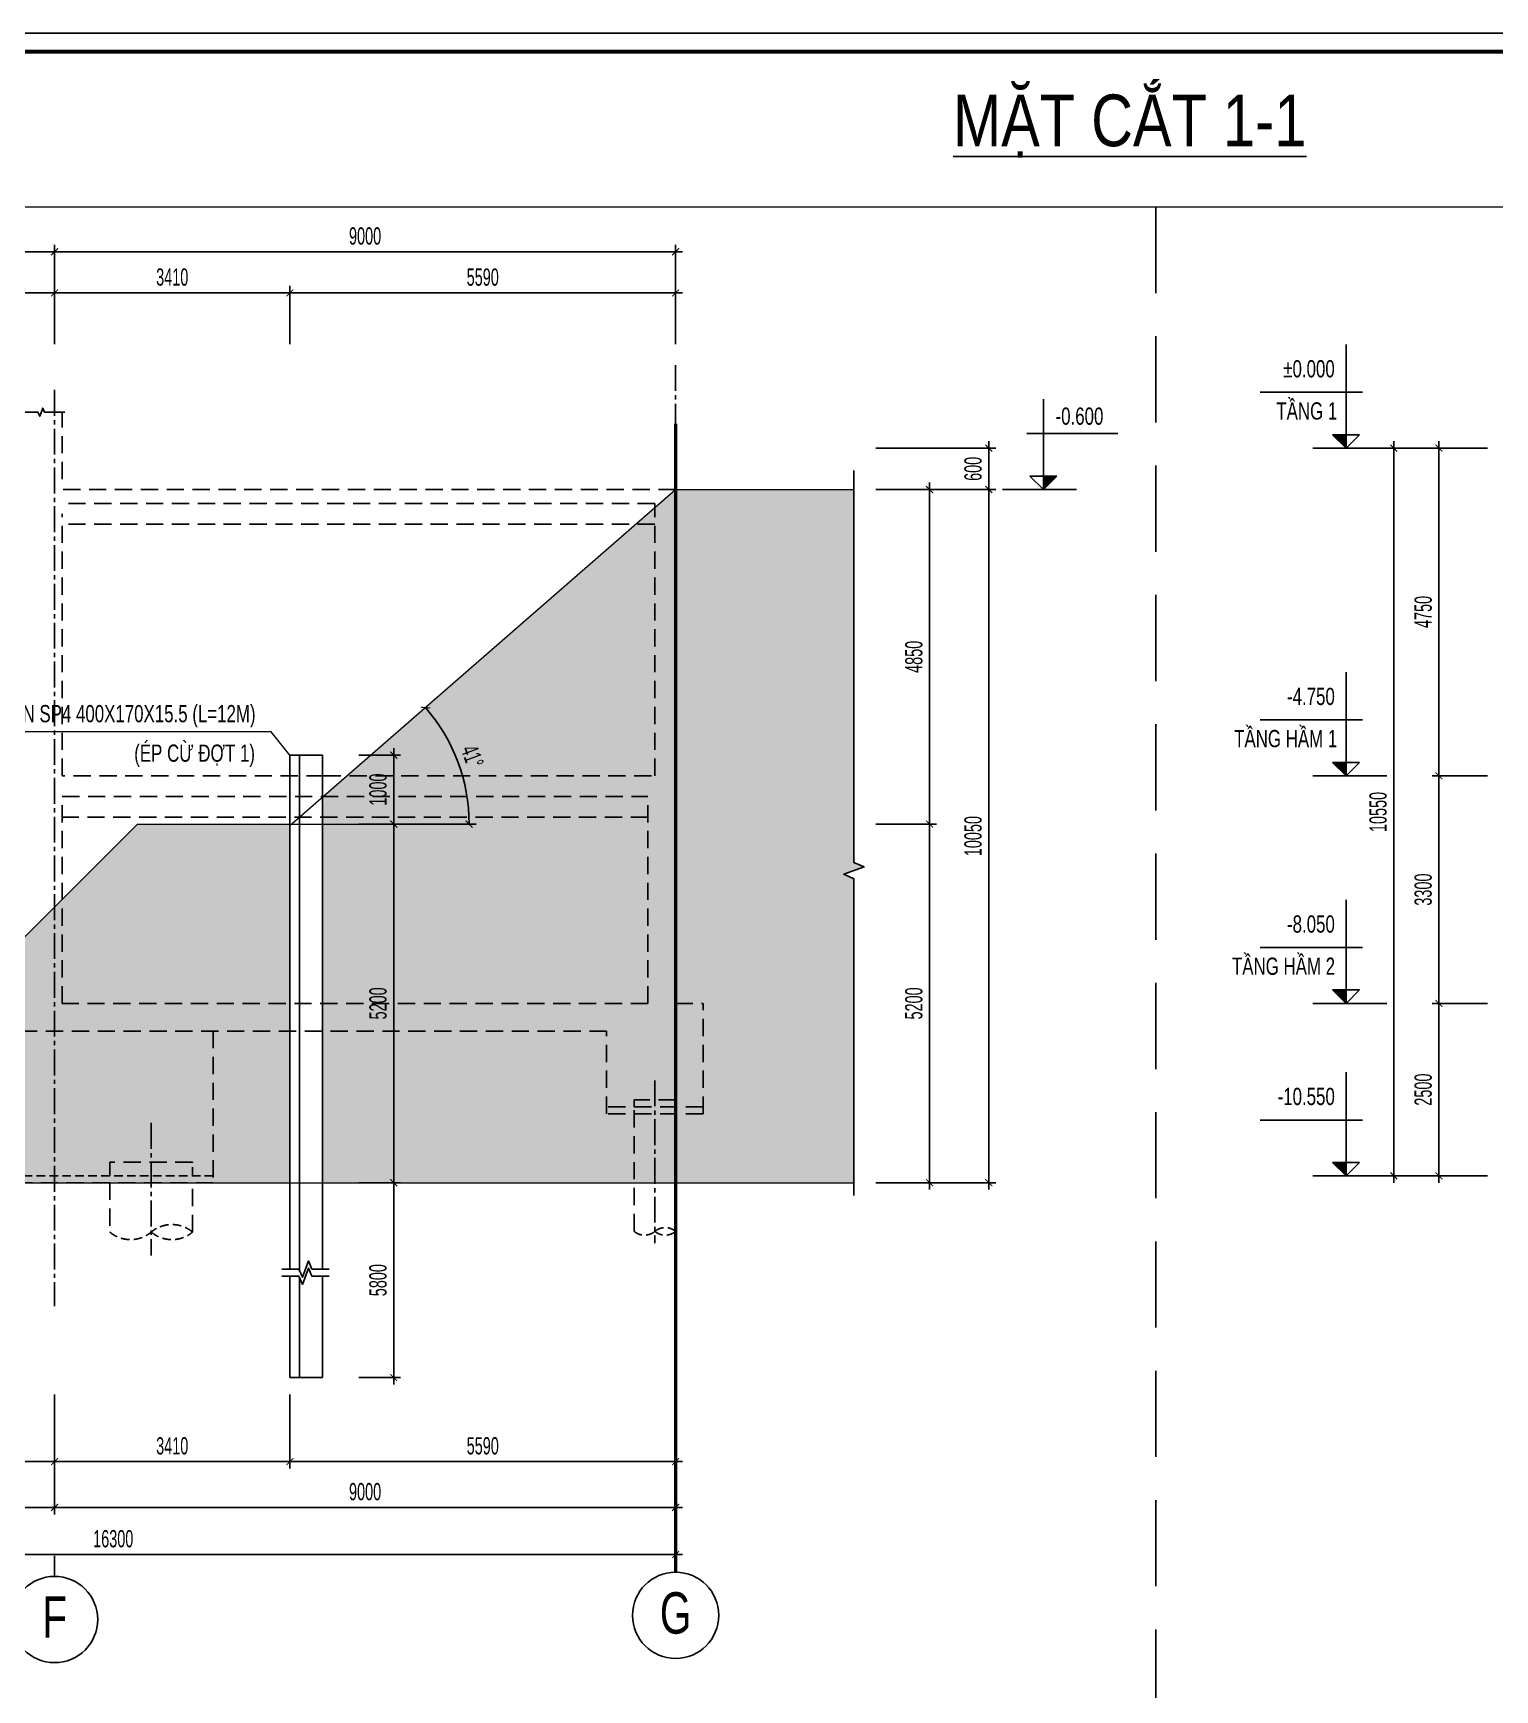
# Model space of a CAD drawing. Extents: x 71 to 3057337, y -14 to 345257.
# Drawn here: x 2942057 to 2984424, y 81399 to 129437 of the extents above; entities that cross this region are included whole.
import ezdxf
from ezdxf.enums import TextEntityAlignment as Align

# ---------------------------------------------------------------- set-up
doc = ezdxf.new("R2010")
doc.units = 0
doc.header["$LTSCALE"] = 1000
doc.header["$MEASUREMENT"] = 0
doc.header["$PDMODE"] = 3
for name, pattern in [('CENTER2', [1.125, 0.75, -0.125, 0.125, -0.125]), ('DASHED2', [0.375, 0.25, -0.125]), ('HIDDEN', [0.375, 0.25, -0.125])]:
    doc.linetypes.add(name, pattern=pattern)
doc.layers.get('0').update_dxf_attribs({"linetype": 'CONTINUOUS'})
doc.layers.get('Defpoints').update_dxf_attribs({"linetype": 'CONTINUOUS'})
doc.layers.add('A-WALL', color=4, linetype='CONTINUOUS', lineweight=9)
doc.layers.add('KCS_CHI', color=1, linetype='CONTINUOUS', lineweight=15)
for name, color, linetype in [('Border', 3, 'CONTINUOUS'), ('CDC-KHUNGTEN', 7, 'CONTINUOUS'), ('CDC.01.AXIS', 160, 'CENTER2'), ('CDC.02.DIM', 1, 'CONTINUOUS'), ('CDC.04.HIDDEN', 8, 'HIDDEN'), ('CDC.05.STEEL', 4, 'CONTINUOUS'), ('CDC.06.TEXT', 2, 'CONTINUOUS'), ('CDC.10.HATCH', 9, 'CONTINUOUS'), ('CDC.16.BIGTEXT', 6, 'CONTINUOUS'), ('CHI', 1, 'CONTINUOUS'), ('DAICOC', 8, 'HIDDEN'), ('DIM', 1, 'CONTINUOUS'), ('hiddend', 146, 'HIDDEN')]:
    doc.layers.add(name, color=color, linetype=linetype)
doc.styles.add('ARIAL', font='arial.ttf', dxfattribs={"width": 0.6})
doc.dimstyles.new('D-25', dxfattribs={"dimtxt": 500, "dimasz": 200, "dimexe": 200, "dimexo": 0, "dimgap": 200, "dimtad": 1, "dimdec": 0, "dimlfac": 0.5, "dimzin": 13, "dimdsep": 46, "dimtxsty": 'ARIAL', "dimblk": 'ARCHTICK', "dimcen": 0, "dimdle": 200, "dimclrd": 1, "dimclre": 1, "dimclrt": 2, "dimadec": 0, "dimazin": 0, "dimtfac": 1, "dimtdec": 0, "dimtix": 1, "dimtmove": 2, "dimatfit": 3, "dimldrblk": 'ARCHTICK', "dimfxl": 1, "dimtolj": 1, "dimtzin": 13, "dimarcsym": 0})

# ---------------------------------------------------------------- blocks, each defined once
blk = doc.blocks.new('_ARCHTICK')
at = {"color": 0, "linetype": 'ByBlock', "const_width": 0.15}
blk.add_lwpolyline([(-0.5, -0.5), (0.5, 0.5)], dxfattribs=at)
blk = doc.blocks.new('*D117')
at = {"layer": 'CDC.02.DIM', "color": 1, "lineweight": -2, "transparency": 16777216}
for p, q in [((2968040, 95903), (2968040, 106702)), ((2966485, 106502), (2968240, 106502)), ((2966485, 96103), (2968240, 96103))]:
    blk.add_line(p, q, dxfattribs=at)
at = {"layer": 'Defpoints', "color": 0, "transparency": 16777216}
for p in [(2966485, 106502), (2968040, 106502), (2966485, 96103)]:
    blk.add_point(p, dxfattribs=at)
at = {"layer": 'CDC.02.DIM', "color": 1, "lineweight": -2, "transparency": 16777216, "xscale": 200, "yscale": 200, "zscale": 200}
for p, rotation in [((2968040, 106502), 90), ((2968040, 96103), 270)]:
    blk.add_blockref('_ARCHTICK', p, dxfattribs=dict(at, rotation=rotation))
at = {"layer": 'CDC.02.DIM', "color": 2, "transparency": 16777216, "insert": (2967585, 101302), "char_height": 500, "attachment_point": 5, "rotation": 90, "style": 'ARIAL'}
blk.add_mtext('\\A1;5200', dxfattribs=at)
blk = doc.blocks.new('*D118')
at = {"layer": 'CDC.02.DIM', "color": 1, "lineweight": -2, "transparency": 16777216}
for p, q in [((2968040, 116403), (2968040, 106302)), ((2966485, 116203), (2968240, 116203)), ((2966485, 106502), (2968240, 106502))]:
    blk.add_line(p, q, dxfattribs=at)
at = {"layer": 'Defpoints', "color": 0, "transparency": 16777216}
for p in [(2966485, 116203), (2966485, 106502), (2968040, 106502)]:
    blk.add_point(p, dxfattribs=at)
at = {"layer": 'CDC.02.DIM', "color": 1, "lineweight": -2, "transparency": 16777216, "xscale": 200, "yscale": 200, "zscale": 200}
for p, rotation in [((2968040, 116203), 90), ((2968040, 106502), 270)]:
    blk.add_blockref('_ARCHTICK', p, dxfattribs=dict(at, rotation=rotation))
at = {"layer": 'CDC.02.DIM', "color": 2, "transparency": 16777216, "insert": (2967585, 111352), "char_height": 500, "attachment_point": 5, "rotation": 90, "style": 'ARIAL'}
blk.add_mtext('\\A1;4850', dxfattribs=at)
blk = doc.blocks.new('*D101')
at = {"layer": 'CDC.02.DIM', "color": 1, "lineweight": -2, "transparency": 16777216}
for p, q in [((2928078, 89967), (2928078, 86488)), ((2942678, 89967), (2942678, 86488)), ((2942878, 86688), (2927878, 86688))]:
    blk.add_line(p, q, dxfattribs=at)
at = {"layer": 'Defpoints', "color": 0, "transparency": 16777216}
for p in [(2928078, 89967), (2942678, 89967), (2928078, 86688)]:
    blk.add_point(p, dxfattribs=at)
at = {"layer": 'CDC.02.DIM', "color": 1, "lineweight": -2, "transparency": 16777216, "xscale": 200, "yscale": 200, "zscale": 200, "rotation": 180}
blk.add_blockref('_ARCHTICK', (2928078, 86688), dxfattribs=at)
at = {"layer": 'CDC.02.DIM', "color": 1, "lineweight": -2, "transparency": 16777216, "xscale": 200, "yscale": 200, "zscale": 200}
blk.add_blockref('_ARCHTICK', (2942678, 86688), dxfattribs=at)
at = {"layer": 'CDC.02.DIM', "color": 2, "transparency": 16777216, "insert": (2935378, 87144), "char_height": 500, "attachment_point": 5, "style": 'ARIAL'}
blk.add_mtext('\\A1;7300', dxfattribs=at)
blk = doc.blocks.new('*D102')
at = {"layer": 'CDC.02.DIM', "color": 1, "lineweight": -2, "transparency": 16777216}
for p, q in [((2942678, 89967), (2942678, 86488)), ((2960678, 89967), (2960678, 86488)), ((2942478, 86688), (2960878, 86688))]:
    blk.add_line(p, q, dxfattribs=at)
at = {"layer": 'Defpoints', "color": 0, "transparency": 16777216}
for p in [(2942678, 89967), (2960678, 89967), (2960678, 86688)]:
    blk.add_point(p, dxfattribs=at)
at = {"layer": 'CDC.02.DIM', "color": 1, "lineweight": -2, "transparency": 16777216, "xscale": 200, "yscale": 200, "zscale": 200, "rotation": 180}
blk.add_blockref('_ARCHTICK', (2942678, 86688), dxfattribs=at)
at = {"layer": 'CDC.02.DIM', "color": 1, "lineweight": -2, "transparency": 16777216, "xscale": 200, "yscale": 200, "zscale": 200}
blk.add_blockref('_ARCHTICK', (2960678, 86688), dxfattribs=at)
at = {"layer": 'CDC.02.DIM', "color": 2, "transparency": 16777216, "insert": (2951678, 87143), "char_height": 500, "attachment_point": 5, "style": 'ARIAL'}
blk.add_mtext('\\A1;9000', dxfattribs=at)
blk = doc.blocks.new('*D103')
at = {"layer": 'CDC.02.DIM', "color": 1, "lineweight": -2, "transparency": 16777216}
for p, q in [((2960878, 123097), (2942478, 123097)), ((2942678, 120418), (2942678, 123297)), ((2960678, 120418), (2960678, 123297))]:
    blk.add_line(p, q, dxfattribs=at)
at = {"layer": 'Defpoints', "color": 0, "transparency": 16777216}
for p in [(2942678, 123097), (2942678, 120418), (2960678, 120418)]:
    blk.add_point(p, dxfattribs=at)
at = {"layer": 'CDC.02.DIM', "color": 1, "lineweight": -2, "transparency": 16777216, "xscale": 200, "yscale": 200, "zscale": 200, "rotation": 180}
blk.add_blockref('_ARCHTICK', (2942678, 123097), dxfattribs=at)
at = {"layer": 'CDC.02.DIM', "color": 1, "lineweight": -2, "transparency": 16777216, "xscale": 200, "yscale": 200, "zscale": 200}
blk.add_blockref('_ARCHTICK', (2960678, 123097), dxfattribs=at)
at = {"layer": 'CDC.02.DIM', "color": 2, "transparency": 16777216, "insert": (2951678, 123552), "char_height": 500, "attachment_point": 5, "style": 'ARIAL'}
blk.add_mtext('\\A1;9000', dxfattribs=at)
blk = doc.blocks.new('C')
at = {"layer": 'CHI'}
blk.add_line((0, 0), (0, 300), dxfattribs=at)
blk.add_circle((0, 925), 625, dxfattribs=at)
blk = doc.blocks.new('*D104')
at = {"layer": 'A-WALL', "color": 1, "lineweight": -2, "transparency": 16777216}
for p, q in [((2934178, 120418), (2934178, 122105)), ((2942678, 120418), (2942678, 122105)), ((2942878, 121905), (2933978, 121905))]:
    blk.add_line(p, q, dxfattribs=at)
at = {"layer": 'Defpoints', "color": 0, "transparency": 16777216}
for p in [(2934178, 121905), (2934178, 120418), (2942678, 120418)]:
    blk.add_point(p, dxfattribs=at)
at = {"layer": 'A-WALL', "color": 1, "lineweight": -2, "transparency": 16777216, "xscale": 200, "yscale": 200, "zscale": 200, "rotation": 180}
blk.add_blockref('_ARCHTICK', (2934178, 121905), dxfattribs=at)
at = {"layer": 'A-WALL', "color": 1, "lineweight": -2, "transparency": 16777216, "xscale": 200, "yscale": 200, "zscale": 200}
blk.add_blockref('_ARCHTICK', (2942678, 121905), dxfattribs=at)
at = {"layer": 'A-WALL', "color": 2, "transparency": 16777216, "insert": (2938428, 122360), "char_height": 500, "attachment_point": 5, "style": 'ARIAL'}
blk.add_mtext('\\A1;4250', dxfattribs=at)
blk = doc.blocks.new('*D106')
at = {"layer": 'A-WALL', "color": 1, "lineweight": -2, "transparency": 16777216}
for p, q in [((2927878, 123097), (2942878, 123097)), ((2928078, 120418), (2928078, 123297)), ((2942678, 120418), (2942678, 123297))]:
    blk.add_line(p, q, dxfattribs=at)
at = {"layer": 'Defpoints', "color": 0, "transparency": 16777216}
for p in [(2942678, 123097), (2928078, 120418), (2942678, 120418)]:
    blk.add_point(p, dxfattribs=at)
at = {"layer": 'A-WALL', "color": 1, "lineweight": -2, "transparency": 16777216, "xscale": 200, "yscale": 200, "zscale": 200, "rotation": 180}
blk.add_blockref('_ARCHTICK', (2928078, 123097), dxfattribs=at)
at = {"layer": 'A-WALL', "color": 1, "lineweight": -2, "transparency": 16777216, "xscale": 200, "yscale": 200, "zscale": 200}
blk.add_blockref('_ARCHTICK', (2942678, 123097), dxfattribs=at)
at = {"layer": 'A-WALL', "color": 2, "transparency": 16777216, "insert": (2935378, 123552), "char_height": 500, "attachment_point": 5, "style": 'ARIAL'}
blk.add_mtext('\\A1;7300', dxfattribs=at)
blk = doc.blocks.new('*D107')
at = {"layer": 'CDC.02.DIM', "color": 1, "lineweight": -2, "transparency": 16777216}
for p, q in [((2949498, 120418), (2949498, 122105)), ((2960678, 120418), (2960678, 122105)), ((2960878, 121905), (2949298, 121905))]:
    blk.add_line(p, q, dxfattribs=at)
at = {"layer": 'Defpoints', "color": 0, "transparency": 16777216}
for p in [(2949498, 121905), (2949498, 120418), (2960678, 120418)]:
    blk.add_point(p, dxfattribs=at)
at = {"layer": 'CDC.02.DIM', "color": 1, "lineweight": -2, "transparency": 16777216, "xscale": 200, "yscale": 200, "zscale": 200, "rotation": 180}
blk.add_blockref('_ARCHTICK', (2949498, 121905), dxfattribs=at)
at = {"layer": 'CDC.02.DIM', "color": 1, "lineweight": -2, "transparency": 16777216, "xscale": 200, "yscale": 200, "zscale": 200}
blk.add_blockref('_ARCHTICK', (2960678, 121905), dxfattribs=at)
at = {"layer": 'CDC.02.DIM', "color": 2, "transparency": 16777216, "insert": (2955088, 122360), "char_height": 500, "attachment_point": 5, "style": 'ARIAL'}
blk.add_mtext('\\A1;5590', dxfattribs=at)
blk = doc.blocks.new('*D108')
at = {"layer": 'CDC.02.DIM', "color": 1, "lineweight": -2, "transparency": 16777216}
for p, q in [((2942678, 120418), (2942678, 122105)), ((2949498, 120418), (2949498, 122105)), ((2949698, 121905), (2942478, 121905))]:
    blk.add_line(p, q, dxfattribs=at)
at = {"layer": 'Defpoints', "color": 0, "transparency": 16777216}
for p in [(2942678, 121905), (2942678, 120418), (2949498, 120418)]:
    blk.add_point(p, dxfattribs=at)
at = {"layer": 'CDC.02.DIM', "color": 1, "lineweight": -2, "transparency": 16777216, "xscale": 200, "yscale": 200, "zscale": 200, "rotation": 180}
blk.add_blockref('_ARCHTICK', (2942678, 121905), dxfattribs=at)
at = {"layer": 'CDC.02.DIM', "color": 1, "lineweight": -2, "transparency": 16777216, "xscale": 200, "yscale": 200, "zscale": 200}
blk.add_blockref('_ARCHTICK', (2949498, 121905), dxfattribs=at)
at = {"layer": 'CDC.02.DIM', "color": 2, "transparency": 16777216, "insert": (2946088, 122361), "char_height": 500, "attachment_point": 5, "style": 'ARIAL'}
blk.add_mtext('\\A1;3410', dxfattribs=at)
blk = doc.blocks.new('*D109')
at = {"layer": 'CDC.02.DIM', "color": 1, "lineweight": -2, "transparency": 16777216}
for p, q in [((2952509, 106703), (2952509, 95903)), ((2951494, 106503), (2952709, 106503)), ((2951494, 96103), (2952709, 96103))]:
    blk.add_line(p, q, dxfattribs=at)
at = {"layer": 'Defpoints', "color": 0, "transparency": 16777216}
for p in [(2951494, 106503), (2951494, 96103), (2952509, 96103)]:
    blk.add_point(p, dxfattribs=at)
at = {"layer": 'CDC.02.DIM', "color": 1, "lineweight": -2, "transparency": 16777216, "xscale": 200, "yscale": 200, "zscale": 200}
for p, rotation in [((2952509, 106503), 90), ((2952509, 96103), 270)]:
    blk.add_blockref('_ARCHTICK', p, dxfattribs=dict(at, rotation=rotation))
at = {"layer": 'CDC.02.DIM', "color": 2, "transparency": 16777216, "insert": (2952054, 101303), "char_height": 500, "attachment_point": 5, "rotation": 90, "style": 'ARIAL'}
blk.add_mtext('\\A1;5200', dxfattribs=at)
blk = doc.blocks.new('*D110')
at = {"layer": 'CDC.02.DIM', "color": 1, "lineweight": -2, "transparency": 16777216}
for p, q in [((2952509, 106303), (2952509, 108703)), ((2951494, 108503), (2952709, 108503)), ((2951494, 106503), (2952709, 106503))]:
    blk.add_line(p, q, dxfattribs=at)
at = {"layer": 'Defpoints', "color": 0, "transparency": 16777216}
for p in [(2951494, 108503), (2952509, 108503), (2951494, 106503)]:
    blk.add_point(p, dxfattribs=at)
at = {"layer": 'CDC.02.DIM', "color": 1, "lineweight": -2, "transparency": 16777216, "xscale": 200, "yscale": 200, "zscale": 200}
for p, rotation in [((2952509, 108503), 90), ((2952509, 106503), 270)]:
    blk.add_blockref('_ARCHTICK', p, dxfattribs=dict(at, rotation=rotation))
at = {"layer": 'CDC.02.DIM', "color": 2, "transparency": 16777216, "insert": (2952054, 107503), "char_height": 500, "attachment_point": 5, "rotation": 90, "style": 'ARIAL'}
blk.add_mtext('\\A1;1000', dxfattribs=at)
blk = doc.blocks.new('*D111')
at = {"layer": 'CDC.02.DIM', "color": 1, "lineweight": -2, "transparency": 16777216}
for p, q in [((2951494, 96103), (2952709, 96103)), ((2952509, 96303), (2952509, 90254)), ((2951494, 90454), (2952709, 90454))]:
    blk.add_line(p, q, dxfattribs=at)
at = {"layer": 'Defpoints', "color": 0, "transparency": 16777216}
for p in [(2951494, 96103), (2951494, 90454), (2952509, 90454)]:
    blk.add_point(p, dxfattribs=at)
at = {"layer": 'CDC.02.DIM', "color": 1, "lineweight": -2, "transparency": 16777216, "xscale": 200, "yscale": 200, "zscale": 200}
for p, rotation in [((2952509, 96103), 90), ((2952509, 90454), 270)]:
    blk.add_blockref('_ARCHTICK', p, dxfattribs=dict(at, rotation=rotation))
at = {"layer": 'CDC.02.DIM', "color": 2, "transparency": 16777216, "insert": (2952054, 93278), "char_height": 500, "attachment_point": 5, "rotation": 90, "style": 'ARIAL'}
blk.add_mtext('\\A1;5800', dxfattribs=at)
blk = doc.blocks.new('*D112')
at = {"layer": 'CDC.02.DIM', "color": 1, "lineweight": -2, "transparency": 16777216}
for p, q in [((2949498, 89967), (2949498, 87816)), ((2960678, 89967), (2960678, 87816)), ((2960878, 88016), (2949298, 88016))]:
    blk.add_line(p, q, dxfattribs=at)
at = {"layer": 'Defpoints', "color": 0, "transparency": 16777216}
for p in [(2949498, 89967), (2960678, 89967), (2949498, 88016)]:
    blk.add_point(p, dxfattribs=at)
at = {"layer": 'CDC.02.DIM', "color": 1, "lineweight": -2, "transparency": 16777216, "xscale": 200, "yscale": 200, "zscale": 200, "rotation": 180}
blk.add_blockref('_ARCHTICK', (2949498, 88016), dxfattribs=at)
at = {"layer": 'CDC.02.DIM', "color": 1, "lineweight": -2, "transparency": 16777216, "xscale": 200, "yscale": 200, "zscale": 200}
blk.add_blockref('_ARCHTICK', (2960678, 88016), dxfattribs=at)
at = {"layer": 'CDC.02.DIM', "color": 2, "transparency": 16777216, "insert": (2955088, 88472), "char_height": 500, "attachment_point": 5, "style": 'ARIAL'}
blk.add_mtext('\\A1;5590', dxfattribs=at)
blk = doc.blocks.new('*D113')
at = {"layer": 'CDC.02.DIM', "color": 1, "lineweight": -2, "transparency": 16777216}
for p, q in [((2942678, 89967), (2942678, 87816)), ((2949498, 89967), (2949498, 87816)), ((2949698, 88016), (2942478, 88016))]:
    blk.add_line(p, q, dxfattribs=at)
at = {"layer": 'Defpoints', "color": 0, "transparency": 16777216}
for p in [(2942678, 89967), (2949498, 89967), (2942678, 88016)]:
    blk.add_point(p, dxfattribs=at)
at = {"layer": 'CDC.02.DIM', "color": 1, "lineweight": -2, "transparency": 16777216, "xscale": 200, "yscale": 200, "zscale": 200, "rotation": 180}
blk.add_blockref('_ARCHTICK', (2942678, 88016), dxfattribs=at)
at = {"layer": 'CDC.02.DIM', "color": 1, "lineweight": -2, "transparency": 16777216, "xscale": 200, "yscale": 200, "zscale": 200}
blk.add_blockref('_ARCHTICK', (2949498, 88016), dxfattribs=at)
at = {"layer": 'CDC.02.DIM', "color": 2, "transparency": 16777216, "insert": (2946088, 88472), "char_height": 500, "attachment_point": 5, "style": 'ARIAL'}
blk.add_mtext('\\A1;3410', dxfattribs=at)
blk = doc.blocks.new('*D114')
at = {"layer": 'CDC.02.DIM', "color": 1, "lineweight": -2, "transparency": 16777216}
for p, q in [((2934678, 89967), (2934678, 87816)), ((2942678, 89967), (2942678, 87816)), ((2942878, 88016), (2934478, 88016))]:
    blk.add_line(p, q, dxfattribs=at)
at = {"layer": 'Defpoints', "color": 0, "transparency": 16777216}
for p in [(2934678, 89967), (2942678, 89967), (2934678, 88016)]:
    blk.add_point(p, dxfattribs=at)
at = {"layer": 'CDC.02.DIM', "color": 1, "lineweight": -2, "transparency": 16777216, "xscale": 200, "yscale": 200, "zscale": 200, "rotation": 180}
blk.add_blockref('_ARCHTICK', (2934678, 88016), dxfattribs=at)
at = {"layer": 'CDC.02.DIM', "color": 1, "lineweight": -2, "transparency": 16777216, "xscale": 200, "yscale": 200, "zscale": 200}
blk.add_blockref('_ARCHTICK', (2942678, 88016), dxfattribs=at)
at = {"layer": 'CDC.02.DIM', "color": 2, "transparency": 16777216, "insert": (2938678, 88472), "char_height": 500, "attachment_point": 5, "style": 'ARIAL'}
blk.add_mtext('\\A1;4000', dxfattribs=at)
blk = doc.blocks.new('*D96')
at = {"layer": 'CDC.02.DIM', "color": 1, "lineweight": -2, "transparency": 16777216}
for p, q in [((2969756, 95904), (2969756, 116404)), ((2966485, 116204), (2969956, 116204)), ((2966485, 96104), (2969956, 96104))]:
    blk.add_line(p, q, dxfattribs=at)
at = {"layer": 'Defpoints', "color": 0, "transparency": 16777216}
for p in [(2966485, 116204), (2969756, 116204), (2966485, 96104)]:
    blk.add_point(p, dxfattribs=at)
at = {"layer": 'CDC.02.DIM', "color": 1, "lineweight": -2, "transparency": 16777216, "xscale": 200, "yscale": 200, "zscale": 200}
for p, rotation in [((2969756, 116204), 90), ((2969756, 96104), 270)]:
    blk.add_blockref('_ARCHTICK', p, dxfattribs=dict(at, rotation=rotation))
at = {"layer": 'CDC.02.DIM', "color": 2, "transparency": 16777216, "insert": (2969301, 106154), "char_height": 500, "attachment_point": 5, "rotation": 90, "style": 'ARIAL'}
blk.add_mtext('\\A1;10050', dxfattribs=at)
blk = doc.blocks.new('*D119')
at = {"layer": 'CDC.02.DIM', "color": 1, "lineweight": -2, "transparency": 16777216}
for p, q in [((2949498, 120418), (2949498, 122105)), ((2960678, 120418), (2960678, 122105)), ((2960878, 121905), (2949298, 121905))]:
    blk.add_line(p, q, dxfattribs=at)
at = {"layer": 'Defpoints', "color": 0, "transparency": 16777216}
for p in [(2949498, 121905), (2949498, 120418), (2960678, 120418)]:
    blk.add_point(p, dxfattribs=at)
at = {"layer": 'CDC.02.DIM', "color": 1, "lineweight": -2, "transparency": 16777216, "xscale": 200, "yscale": 200, "zscale": 200, "rotation": 180}
blk.add_blockref('_ARCHTICK', (2949498, 121905), dxfattribs=at)
at = {"layer": 'CDC.02.DIM', "color": 1, "lineweight": -2, "transparency": 16777216, "xscale": 200, "yscale": 200, "zscale": 200}
blk.add_blockref('_ARCHTICK', (2960678, 121905), dxfattribs=at)
at = {"layer": 'CDC.02.DIM', "color": 2, "transparency": 16777216, "insert": (2955088, 122360), "char_height": 500, "attachment_point": 5, "style": 'ARIAL'}
blk.add_mtext('\\A1;5590', dxfattribs=at)
blk = doc.blocks.new('*D120')
at = {"layer": 'CDC.02.DIM', "color": 1, "lineweight": -2, "transparency": 16777216}
for p, q in [((2966485, 117403), (2969956, 117403)), ((2969756, 116003), (2969756, 117603)), ((2966485, 116203), (2969956, 116203))]:
    blk.add_line(p, q, dxfattribs=at)
at = {"layer": 'Defpoints', "color": 0, "transparency": 16777216}
for p in [(2966485, 117403), (2969756, 117403), (2966485, 116203)]:
    blk.add_point(p, dxfattribs=at)
at = {"layer": 'CDC.02.DIM', "color": 1, "lineweight": -2, "transparency": 16777216, "xscale": 200, "yscale": 200, "zscale": 200}
for p, rotation in [((2969756, 117403), 90), ((2969756, 116203), 270)]:
    blk.add_blockref('_ARCHTICK', p, dxfattribs=dict(at, rotation=rotation))
at = {"layer": 'CDC.02.DIM', "color": 2, "transparency": 16777216, "insert": (2969301, 116803), "char_height": 500, "attachment_point": 5, "rotation": 90, "style": 'ARIAL'}
blk.add_mtext('\\A1;600', dxfattribs=at)
blk = doc.blocks.new('*D121')
at = {"layer": 'CDC.02.DIM', "color": 1, "lineweight": -2, "transparency": 16777216}
blk.add_arc((2934678, 96103), 2254, 360, 45, dxfattribs=at)
at = {"layer": 'Defpoints', "color": 0, "transparency": 16777216}
for p in [(2945078, 106503), (2936855, 96686), (2932910, 96103), (2934678, 96103), (2965846, 96103)]:
    blk.add_point(p, dxfattribs=at)
at = {"layer": 'CDC.02.DIM', "color": 1, "lineweight": -2, "transparency": 16777216, "xscale": 200, "yscale": 200, "zscale": 200}
for p, rotation in [((2936272, 97697), 134.9999999999995), ((2936932, 96103), 269.9999999999997)]:
    blk.add_blockref('_ARCHTICK', p, dxfattribs=dict(at, rotation=rotation))
at = {"layer": 'CDC.02.DIM', "color": 2, "transparency": 16777216, "insert": (2937180, 97139), "char_height": 500, "attachment_point": 5, "rotation": 292.5, "style": 'ARIAL'}
blk.add_mtext('\\A1;45°', dxfattribs=at)
blk = doc.blocks.new('*D122')
at = {"layer": 'CDC.02.DIM', "color": 1, "lineweight": -2, "transparency": 16777216}
blk.add_line((2951956, 106503), (2954893, 106503), dxfattribs=at)
blk.add_arc((2949551, 106503), 5143, 360, 41.0798, dxfattribs=at)
at = {"layer": 'Defpoints', "color": 0, "transparency": 16777216}
for p in [(2960678, 116203), (2954547, 107720), (2945078, 106503), (2949498, 106457), (2951956, 106503)]:
    blk.add_point(p, dxfattribs=at)
at = {"layer": 'CDC.02.DIM', "color": 1, "lineweight": -2, "transparency": 16777216, "xscale": 200, "yscale": 200, "zscale": 200}
for p, rotation in [((2953427, 109882), 131.0797610086071), ((2954693, 106503), 269.9999999999998)]:
    blk.add_blockref('_ARCHTICK', p, dxfattribs=dict(at, rotation=rotation))
at = {"layer": 'CDC.02.DIM', "color": 2, "transparency": 16777216, "insert": (2954789, 108465), "char_height": 500, "attachment_point": 5, "rotation": 290.5399, "style": 'ARIAL'}
blk.add_mtext('\\A1;41°', dxfattribs=at)
blk = doc.blocks.new('*D123')
at = {"layer": 'CDC.02.DIM', "color": 1, "lineweight": -2, "transparency": 16777216}
for p, q in [((2928078, 89967), (2928078, 85123)), ((2960678, 89967), (2960678, 85123)), ((2927878, 85323), (2960878, 85323))]:
    blk.add_line(p, q, dxfattribs=at)
at = {"layer": 'Defpoints', "color": 0, "transparency": 16777216}
for p in [(2928078, 89967), (2960678, 89967), (2960678, 85323)]:
    blk.add_point(p, dxfattribs=at)
at = {"layer": 'CDC.02.DIM', "color": 1, "lineweight": -2, "transparency": 16777216, "xscale": 200, "yscale": 200, "zscale": 200, "rotation": 180}
blk.add_blockref('_ARCHTICK', (2928078, 85323), dxfattribs=at)
at = {"layer": 'CDC.02.DIM', "color": 1, "lineweight": -2, "transparency": 16777216, "xscale": 200, "yscale": 200, "zscale": 200}
blk.add_blockref('_ARCHTICK', (2960678, 85323), dxfattribs=at)
at = {"layer": 'CDC.02.DIM', "color": 2, "transparency": 16777216, "insert": (2944378, 85778), "char_height": 500, "attachment_point": 5, "style": 'ARIAL'}
blk.add_mtext('\\A1;16300', dxfattribs=at)
blk = doc.blocks.new('*D155')
at = {"layer": 'CDC.02.DIM', "color": 1, "lineweight": -2, "transparency": 16777216}
for p, q in [((2984206, 117403), (2982603, 117403)), ((2982803, 117603), (2982803, 107703)), ((2984206, 107903), (2982603, 107903))]:
    blk.add_line(p, q, dxfattribs=at)
at = {"layer": 'Defpoints', "color": 0, "transparency": 16777216}
for p in [(2984206, 117403), (2982803, 107903), (2984206, 107903)]:
    blk.add_point(p, dxfattribs=at)
at = {"layer": 'CDC.02.DIM', "color": 1, "lineweight": -2, "transparency": 16777216, "xscale": 200, "yscale": 200, "zscale": 200}
for p, rotation in [((2982803, 117403), 90), ((2982803, 107903), 270)]:
    blk.add_blockref('_ARCHTICK', p, dxfattribs=dict(at, rotation=rotation))
at = {"layer": 'CDC.02.DIM', "color": 2, "transparency": 16777216, "insert": (2982348, 112653), "char_height": 500, "attachment_point": 5, "rotation": 90, "style": 'ARIAL'}
blk.add_mtext('\\A1;4750', dxfattribs=at)
blk = doc.blocks.new('*D156')
at = {"layer": 'CDC.02.DIM', "color": 1, "lineweight": -2, "transparency": 16777216}
for p, q in [((2982803, 108103), (2982803, 101103)), ((2984206, 107903), (2982603, 107903)), ((2984206, 101303), (2982603, 101303))]:
    blk.add_line(p, q, dxfattribs=at)
at = {"layer": 'Defpoints', "color": 0, "transparency": 16777216}
for p in [(2984206, 107903), (2982803, 101303), (2984206, 101303)]:
    blk.add_point(p, dxfattribs=at)
at = {"layer": 'CDC.02.DIM', "color": 1, "lineweight": -2, "transparency": 16777216, "xscale": 200, "yscale": 200, "zscale": 200}
for p, rotation in [((2982803, 107903), 90), ((2982803, 101303), 270)]:
    blk.add_blockref('_ARCHTICK', p, dxfattribs=dict(at, rotation=rotation))
at = {"layer": 'CDC.02.DIM', "color": 2, "transparency": 16777216, "insert": (2982348, 104603), "char_height": 500, "attachment_point": 5, "rotation": 90, "style": 'ARIAL'}
blk.add_mtext('\\A1;3300', dxfattribs=at)
blk = doc.blocks.new('*D157')
at = {"layer": 'CDC.02.DIM', "color": 1, "lineweight": -2, "transparency": 16777216}
for p, q in [((2982803, 101503), (2982803, 96103)), ((2984206, 101303), (2982603, 101303)), ((2984206, 96303), (2982603, 96303))]:
    blk.add_line(p, q, dxfattribs=at)
at = {"layer": 'Defpoints', "color": 0, "transparency": 16777216}
for p in [(2984206, 101303), (2982803, 96303), (2984206, 96303)]:
    blk.add_point(p, dxfattribs=at)
at = {"layer": 'CDC.02.DIM', "color": 1, "lineweight": -2, "transparency": 16777216, "xscale": 200, "yscale": 200, "zscale": 200}
for p, rotation in [((2982803, 101303), 90), ((2982803, 96303), 270)]:
    blk.add_blockref('_ARCHTICK', p, dxfattribs=dict(at, rotation=rotation))
at = {"layer": 'CDC.02.DIM', "color": 2, "transparency": 16777216, "insert": (2982348, 98803), "char_height": 500, "attachment_point": 5, "rotation": 90, "style": 'ARIAL'}
blk.add_mtext('\\A1;2500', dxfattribs=at)
blk = doc.blocks.new('*D158')
at = {"layer": 'CDC.02.DIM', "color": 1, "lineweight": -2, "transparency": 16777216}
for p, q in [((2984206, 117403), (2981295, 117403)), ((2981495, 117603), (2981495, 96103)), ((2984206, 96303), (2981295, 96303))]:
    blk.add_line(p, q, dxfattribs=at)
at = {"layer": 'Defpoints', "color": 0, "transparency": 16777216}
for p in [(2984206, 117403), (2981495, 96303), (2984206, 96303)]:
    blk.add_point(p, dxfattribs=at)
at = {"layer": 'CDC.02.DIM', "color": 1, "lineweight": -2, "transparency": 16777216, "xscale": 200, "yscale": 200, "zscale": 200}
for p, rotation in [((2981495, 117403), 90), ((2981495, 96303), 270)]:
    blk.add_blockref('_ARCHTICK', p, dxfattribs=dict(at, rotation=rotation))
at = {"layer": 'CDC.02.DIM', "color": 2, "transparency": 16777216, "insert": (2981040, 106853), "char_height": 500, "attachment_point": 5, "rotation": 90, "style": 'ARIAL'}
blk.add_mtext('\\A1;10550', dxfattribs=at)
blk = doc.blocks.new('KHUNG TEN')
at = {"layer": 'CDC-KHUNGTEN', "color": 8}
blk.add_lwpolyline([(75096, 1100), (83000, 1100), (83000, 58300), (3000, 58300), (3000, 1100), (75096, 1100)], dxfattribs=at)
at = {"layer": 'CDC-KHUNGTEN', "color": 255, "lineweight": 60}
blk.add_lwpolyline([(74900, 1400), (74900, 58000), (3300, 58000), (3300, 1400), (74900, 1400)], close=True, dxfattribs=at)

msp = doc.modelspace()

# ---------------------------------------------------------------- hatches: boundary and pattern name
at = {"layer": 'Border'}
for points in [[(2979721.1, 117792.8), (2980111.1, 117792.8), (2980111.1, 117402.8)], [(2971730, 116593.8), (2971340, 116593.8), (2971340, 116203.8)], [(2979721.1, 108292.8), (2980111.1, 108292.8), (2980111.1, 107902.8)], [(2979721.1, 101692.8), (2980111.1, 101692.8), (2980111.1, 101302.8)], [(2979721.1, 96692.8), (2980111.1, 96692.8), (2980111.1, 96302.8)]]:
    msp.add_hatch(color=256, dxfattribs=at).paths.add_polyline_path(points)
at = {"layer": 'CDC.10.HATCH'}
h = msp.add_hatch(dxfattribs=at)
h.set_pattern_fill('AR-CONC', color=256, scale=200, style=0)
h.set_pattern_definition([(50, (0, 0), (1434.52037, -125.50427), [150, -1650]), (355, (0, 0), (-277.5027, 1504.3843), [120, -1320]), (100.4514, (119.5, -10.5), (1157.01876, 1378.8791), [127.4804, -1402.2842]), (46.1842, (0, 400), (2134.4821, -331.038), [225, -2475]), (96.6356, (177.9, 372.4), (1869.3254, 1948.2357), [191.2206, -2103.426]), (351.1842, (0, 400), (1869.3239, 1948.2372), [180, -1980]), (21, (200, 300), (1193.8141, -805.2378), [150, -1650]), (326, (200, 300), (486.6307, 1450.3001), [120, -1320]), (71.4514, (299.5, 232.9), (1680.44526, 645.061), [127.4804, -1402.2842]), (37.5, (0, 0), (24.31971, 665.78771), [0, -1304, 0, -1340, 0, -1325]), (7.5, (0, 0), (526.13907, 788.82342), [0, -764, 0, -1274, 0, -505]), (327.5, (-446, 0), (1067.64487, -45.10974), [0, -500, 0, -1560, 0, -2070]), (317.5, (-646, 0), (1166.37234, 200.20996), [0, -650, 0, -1036, 0, -1470])])
h.paths.add_polyline_path([(2965846, 104918.4), (2965552.4, 105045.9), (2966139.7, 105259.7), (2965846, 105387.2), (2965846, 116202.8), (2960677.8, 116202.8), (2950447.8, 107285), (2950447.8, 96102.8), (2965846, 96102.8)])
h.paths.add_polyline_path([(2949497.8, 106502.8), (2945077.8, 106502.8), (2934677.8, 96102.8), (2949497.8, 96102.8)])
h.paths.add_polyline_path([(2951673.2, 100730.4), (2951673.2, 101875.3), (2952433.8, 101875.3), (2952433.8, 100730.4)], flags=24)
h.paths.add_polyline_path([(2951673.2, 106944.5), (2951673.2, 108061.2), (2952433.8, 108061.2), (2952433.8, 106944.5)], flags=24)
h.paths.add_polyline_path([(2954991.5, 108995.6), (2955289.9, 108199.1), (2954585.7, 107935.2), (2954287.2, 108731.8)], flags=24)
h.paths.add_polyline_path([(2937367.8, 97677.4), (2937693.3, 96891.6), (2936992.6, 96601.3), (2936667, 97387.1)], flags=24)

# ---------------------------------------------------------------- linework, layer by layer
at = {"layer": 'CDC.01.AXIS', "color": 5, "linetype": 'CENTER2'}
for p, q in [((2960677.8, 119812.5), (2960677.8, 92648.8)), ((2942677.8, 119091.3), (2942677.8, 92527.6)), ((2960077.8, 99070.8), (2960077.8, 94353.1)), ((2945477.8, 97838.7), (2945477.8, 93992.6))]:
    msp.add_line(p, q, dxfattribs=at)
at = {"layer": 'CDC.04.HIDDEN', "ltscale": 10}
msp.add_line((2974601.1, 124400.9), (2974601.1, 27016.7), dxfattribs=at)
at = {"layer": 'CDC.04.HIDDEN', "ltscale": 2}
for p, q in [((2942897.8, 116502.8), (2942897.8, 118447.6)), ((2960677.8, 116202.8), (2942897.8, 116202.8)), ((2960077.8, 115802.8), (2942897.8, 115802.8)), ((2960077.8, 107902.8), (2960077.8, 115802.8)), ((2960677.8, 101302.8), (2960677.8, 116202.8)), ((2942897.8, 107902.8), (2942897.8, 115502.8)), ((2960077.8, 115202.8), (2942897.8, 115202.8)), ((2950477.8, 107902.8), (2942897.8, 107902.8)), ((2950477.8, 107902.8), (2960077.8, 107902.8)), ((2942897.8, 107302.8), (2959877.8, 107302.8)), ((2942897.8, 101302.8), (2942897.8, 107302.8)), ((2959877.8, 101302.8), (2959877.8, 107302.8)), ((2959877.8, 106702.8), (2942897.8, 106702.8)), ((2959877.8, 101302.8), (2942897.8, 101302.8)), ((2960677.8, 101302.8), (2961477.8, 101302.8)), ((2961477.8, 98102.8), (2961477.8, 101302.8)), ((2958677.8, 100502.8), (2921261.4, 100502.8)), ((2947277.8, 100502.8), (2947277.8, 96102.8)), ((2958677.8, 98102.8), (2958677.8, 100502.8)), ((2960677.8, 98502.8), (2959477.8, 98502.8)), ((2959477.8, 98502.8), (2959477.8, 98302.8)), ((2961477.8, 98302.8), (2958677.8, 98302.8)), ((2961477.8, 98102.8), (2958677.8, 98102.8)), ((2959477.8, 98202.8), (2959477.8, 94692.9)), ((2960677.8, 94692.9), (2960677.8, 98202.8)), ((2946677.8, 96702.8), (2944277.8, 96702.8)), ((2944277.8, 96702.8), (2944277.8, 96302.8)), ((2947277.8, 96102.8), (2938077.8, 96102.8)), ((2944277.8, 96102.8), (2944277.8, 94672.3)), ((2946677.8, 94672.3), (2946677.8, 96102.8))]:
    msp.add_line(p, q, dxfattribs=at)
at = {"layer": 'CDC.04.HIDDEN'}
for p, q in [((2960677.8, 98302.8), (2960677.8, 98502.8)), ((2946677.8, 96302.8), (2946677.8, 96702.8))]:
    msp.add_line(p, q, dxfattribs=at)
for points in [[(2944277.8, 94672.3, 0.3639702), (2945477.8, 94672.3, -0.3639702), (2946677.8, 94672.3, -0.3639702), (2945477.8, 94672.3)], [(2959477.8, 94692.9, 0.3639702), (2960077.8, 94692.9, -0.3639702), (2960677.8, 94692.9, -0.3639702), (2960077.8, 94692.9)]]:
    msp.add_lwpolyline(points, format="xyb", dxfattribs=at)
at = {"layer": 'CDC.05.STEEL', "linetype": 'Continuous'}
for p, q in [((2949497.8, 94965.4), (2949497.8, 108502.8)), ((2949772.1, 93572.6), (2949772.1, 108502.8)), ((2949497.8, 106456.8), (2949497.8, 93600)), ((2949497.8, 93391.4), (2949497.8, 90453.8)), ((2949772.1, 90453.8), (2949772.1, 93364.1)), ((2949497.8, 90453.8), (2950447.8, 90453.8))]:
    msp.add_line(p, q, dxfattribs=at)
at = {"layer": 'CDC.05.STEEL', "linetype": 'DASHED2', "ltscale": 500}
for p, q in [((2950447.8, 108502.8), (2949497.8, 108502.8)), ((2950447.8, 93600), (2950447.8, 108502.8)), ((2950447.8, 90453.8), (2950447.8, 93391.4))]:
    msp.add_line(p, q, dxfattribs=at)
at = {"layer": 'DAICOC'}
msp.add_line((2947277.8, 96302.8), (2938077.8, 96302.8), dxfattribs=at)
at = {"layer": 'DIM'}
for p, q in [((2980111.1, 117402.8), (2980111.1, 120406.5)), ((2971340, 116203.8), (2971340, 118824.4)), ((2980588.5, 119022), (2977624.5, 119022)), ((2970862.6, 117823), (2973492.7, 117823)), ((2980111.1, 117402.8), (2979721.1, 117792.8)), ((2980501.1, 117792.8), (2979721.1, 117792.8)), ((2980111.1, 117402.8), (2980501.1, 117792.8)), ((2981295.2, 117402.8), (2979152.6, 117402.8)), ((2971340, 116203.8), (2970950, 116593.8)), ((2970950, 116593.8), (2971730, 116593.8)), ((2971340, 116203.8), (2971730, 116593.8)), ((2970155.9, 116203.8), (2972298.5, 116203.8)), ((2980111.1, 107902.8), (2980111.1, 110906.5)), ((2980588.5, 109522), (2977624.5, 109522)), ((2980111.1, 107902.8), (2979721.1, 108292.8)), ((2980501.1, 108292.8), (2979721.1, 108292.8)), ((2980111.1, 107902.8), (2980501.1, 108292.8)), ((2981295.2, 107902.8), (2979152.6, 107902.8)), ((2980111.1, 101302.8), (2980111.1, 104306.5)), ((2980588.5, 102922), (2977624.5, 102922)), ((2980111.1, 101302.8), (2979721.1, 101692.8)), ((2980501.1, 101692.8), (2979721.1, 101692.8)), ((2980111.1, 101302.8), (2980501.1, 101692.8)), ((2981295.2, 101302.8), (2979152.6, 101302.8)), ((2980111.1, 96302.8), (2980111.1, 99306.5)), ((2980588.5, 97922), (2977624.5, 97922)), ((2980111.1, 96302.8), (2979721.1, 96692.8)), ((2980501.1, 96692.8), (2979721.1, 96692.8)), ((2980111.1, 96302.8), (2980501.1, 96692.8)), ((2981295.2, 96302.8), (2979152.6, 96302.8))]:
    msp.add_line(p, q, dxfattribs=at)
for points in [[(2941615.4, 118447.6), (2942197, 118447.6), (2942248, 118330.1), (2942333.5, 118565), (2942384.5, 118447.6), (2942976.7, 118447.6)], [(2965846, 95734.7), (2965846, 104918.4), (2965552.4, 105045.9), (2966139.7, 105259.7), (2965846, 105387.2), (2965846, 116752.3)], [(2950635.3, 93600), (2950135.3, 93600), (2950033.3, 93834.9), (2949862.3, 93365), (2949760.3, 93600), (2949260.3, 93600)], [(2950635.3, 93391.4), (2950135.3, 93391.4), (2950033.3, 93626.4), (2949862.3, 93156.5), (2949760.3, 93391.4), (2949260.3, 93391.4)]]:
    msp.add_lwpolyline(points, dxfattribs=at)
at = {"layer": 'hiddend', "ltscale": 4, "const_width": 100}
msp.add_lwpolyline([(2960677.8, 118116.1), (2960677.8, 84809.3)], dxfattribs=at)
at = {"layer": 'KCS_CHI'}
for p, q in [((2912293.8, 124400.9), (3040776.6, 124400.9)), ((2949497.8, 106456.8), (2960677.8, 116202.8)), ((2960677.8, 116202.8), (2965846, 116202.8)), ((2934677.8, 96102.8), (2945077.8, 106502.8)), ((2945077.8, 106502.8), (2951955.9, 106502.8)), ((2921261.4, 96102.8), (2965846, 96102.8))]:
    msp.add_line(p, q, dxfattribs=at)
msp.add_lwpolyline([(2949497.8, 108502.8), (2948958.6, 109173.9), (2939279.7, 109173.9)], dxfattribs=at)

# ---------------------------------------------------------------- block references
at = {"layer": 'CDC.06.TEXT', "xscale": 1.799999996948813, "yscale": 1.799999996948813, "zscale": 1.799999996948813}
msp.add_blockref('KHUNG TEN', (2905956.6, 24496.7), dxfattribs=at)
at = {"layer": 'CHI', "xscale": -2, "yscale": 2, "zscale": 2, "rotation": 180}
for p in [(2942677.8, 85288), (2960677.8, 85409.3)]:
    msp.add_blockref('C', p, dxfattribs=at)

# ---------------------------------------------------------------- texts
at = {"layer": 'CDC.06.TEXT', "color": 2, "style": 'ARIAL', "width": 0.7}
for s, p in [('%%P0.000', (2978291, 119454.9)), ('TẦNG 1', (2978090.5, 118231.5)), ('-0.600', (2971690.7, 118081.4)), ('-4.750', (2978399.6, 109954.9)), ('TẦNG HẦM 1', (2976868.1, 108731.5)), ('-8.050', (2978399.6, 103354.9)), ('TẦNG HẦM 2', (2976804.1, 102131.5)), ('-10.550', (2978127.7, 98354.9))]:
    msp.add_text(s, height=500, dxfattribs=at).set_placement(p)
for s, p in [('CỪ LASEN SP4 400X170X15.5 (L=12M)', (2939593.5, 109704.2)), ('(ÉP CỪ ĐỢT 1)', (2944987.1, 108559.9))]:
    msp.add_text(s, height=500, dxfattribs=at).set_placement(p, align=Align.MIDDLE_LEFT)
at = {"layer": 'CDC.16.BIGTEXT', "style": 'ARIAL', "width": 0.8}
msp.add_text('%%UMẶT CẮT 1-1', height=1500, dxfattribs=at).set_placement((2973842.4, 126906.5), align=Align.MIDDLE_CENTER)
at = {"layer": 'CDC.16.BIGTEXT', "char_height": 1200, "width": 371.712, "attachment_point": 2, "line_spacing_factor": 0.938532}
for s, insert in [('{\\fArial|b0|i0|c0|p34;\\W0.7;F}', (2942677.8, 84107.5)), ('{\\fArial|b0|i0|c0|p34;\\W0.7;G}', (2960677.8, 84228.8))]:
    msp.add_mtext(s, dxfattribs=dict(at, insert=insert))

# ---------------------------------------------------------------- dimensions: what is measured, and where the dimension line sits
at = {"layer": 'A-WALL'}
for base, p1, p2, picture, middle in [((2942677.8, 123096.6), (2928077.8, 120417.7), (2942677.8, 120417.7), '*D106', (2935377.8, 123552)), ((2934177.8, 121905), (2942677.8, 120417.7), (2934177.8, 120417.7), '*D104', (2938427.8, 122360.3))]:
    dim = msp.add_linear_dim(base=base, p1=p1, p2=p2, angle=180, dimstyle='D-25', dxfattribs=at)
    dim.commit()
    dim.dimension.update_dxf_attribs({"geometry": picture, "text_midpoint": middle})
at = {"layer": 'CDC.02.DIM'}
for base, p1, p2, angle, picture, middle in [((2942677.8, 123096.6), (2960677.8, 120417.7), (2942677.8, 120417.7), 180, '*D103', (2951677.8, 123551.8)), ((2942677.8, 121905), (2949497.8, 120417.7), (2942677.8, 120417.7), 180, '*D108', (2946087.8, 122360.5)), ((2949497.8, 121905), (2960677.8, 120417.7), (2949497.8, 120417.7), 180, '*D107', (2955087.8, 122360.3)), ((2969755.9, 117402.8), (2966485, 116202.8), (2966485, 117402.8), 90, '*D120', (2969300.6, 116802.8)), ((2981495.2, 96302.8), (2984205.8, 117402.8), (2984205.8, 96302.8), 90, '*D158', (2981039.9, 106852.8)), ((2982803.4, 107902.8), (2984205.8, 117402.8), (2984205.8, 107902.8), 90, '*D155', (2982348.1, 112652.8)), ((2969755.9, 116203.8), (2966485, 96103.8), (2966485, 116203.8), 90, '*D96', (2969300.6, 106153.8)), ((2968039.9005, 106501.8326), (2966485.0371, 116202.8158), (2966485.0371, 106501.8326), 90, '*D118', (2967584.614, 111352.3242)), ((2952508.8, 108502.8), (2951493.8, 106502.8), (2951493.8, 108502.8), 90, '*D110', (2952053.5, 107502.8)), ((2982803.4, 101302.8), (2984205.8, 107902.8), (2984205.8, 101302.8), 90, '*D156', (2982347.9, 104602.8)), ((2952508.8, 96102.8), (2951493.8, 106502.8), (2951493.8, 96102.8), 90, '*D109', (2952053.5, 101302.8)), ((2968039.9005, 106501.8326), (2966485.0371, 96102.8158), (2966485.0371, 106501.8326), 90, '*D117', (2967584.614, 101302.3242)), ((2982803.4, 96302.8), (2984205.8, 101302.8), (2984205.8, 96302.8), 90, '*D157', (2982348.1, 98802.8)), ((2928077.8, 86688.1), (2942677.8, 89966.6), (2928077.8, 89966.6), 180, '*D101', (2935377.8, 87143.6)), ((2934677.8, 88016.4), (2942677.8, 89966.6), (2934677.8, 89966.6), 180, '*D114', (2938677.8, 88471.7)), ((2960677.8, 86688.1), (2942677.8, 89966.6), (2960677.8, 89966.6), 180, '*D102', (2951677.8, 87143.4)), ((2942677.8, 88016.4), (2949497.8, 89966.6), (2942677.8, 89966.6), 180, '*D113', (2946087.8, 88471.9)), ((2949497.8, 88016.4), (2960677.8, 89966.6), (2949497.8, 89966.6), 180, '*D112', (2955087.8, 88471.7))]:
    dim = msp.add_linear_dim(base=base, p1=p1, p2=p2, angle=angle, dimstyle='D-25', dxfattribs=at)
    dim.commit()
    dim.dimension.update_dxf_attribs({"geometry": picture, "text_midpoint": middle})
for base, p1, p2, picture, middle in [((2949497.8, 121905), (2960677.8, 120417.7), (2949497.8, 120417.7), '*D119', (2955087.8, 122360.3)), ((2960677.8, 85322.6), (2928077.8, 89966.6), (2960677.8, 89966.6), '*D123', (2944377.8, 85778))]:
    dim = msp.add_linear_dim(base=base, p1=p1, p2=p2, dimstyle='D-25', dxfattribs=at)
    dim.commit()
    dim.dimension.update_dxf_attribs({"geometry": picture, "text_midpoint": middle})
for base, line1, line2, picture, middle in [((2954547, 107720.2), ((2945077.8, 106502.8), (2951955.9, 106502.8)), ((2949497.8, 106456.8), (2960677.8, 116202.8)), '*D122', (2954788.6, 108465.4)), ((2936855.3, 96686.3), ((2932910.2, 96102.8), (2965846, 96102.8)), ((2934677.8, 96102.8), (2945077.8, 106502.8)), '*D121', (2937180.2, 97139.4))]:
    dim = msp.add_angular_dim_2l(base=base, line1=line1, line2=line2, dimstyle='D-25', dxfattribs=at)
    dim.commit()
    dim.dimension.update_dxf_attribs({"geometry": picture, "text_midpoint": middle})
dim = msp.add_linear_dim(base=(2952508.8, 90453.8), p1=(2951493.8, 96102.8), p2=(2951493.8, 90453.8), angle=90, text='5800', dimstyle='D-25', dxfattribs=at)
dim.commit()
dim.dimension.update_dxf_attribs({"geometry": '*D111', "text_midpoint": (2952053.5, 93278.3)})

doc.saveas('drawing.dxf')
